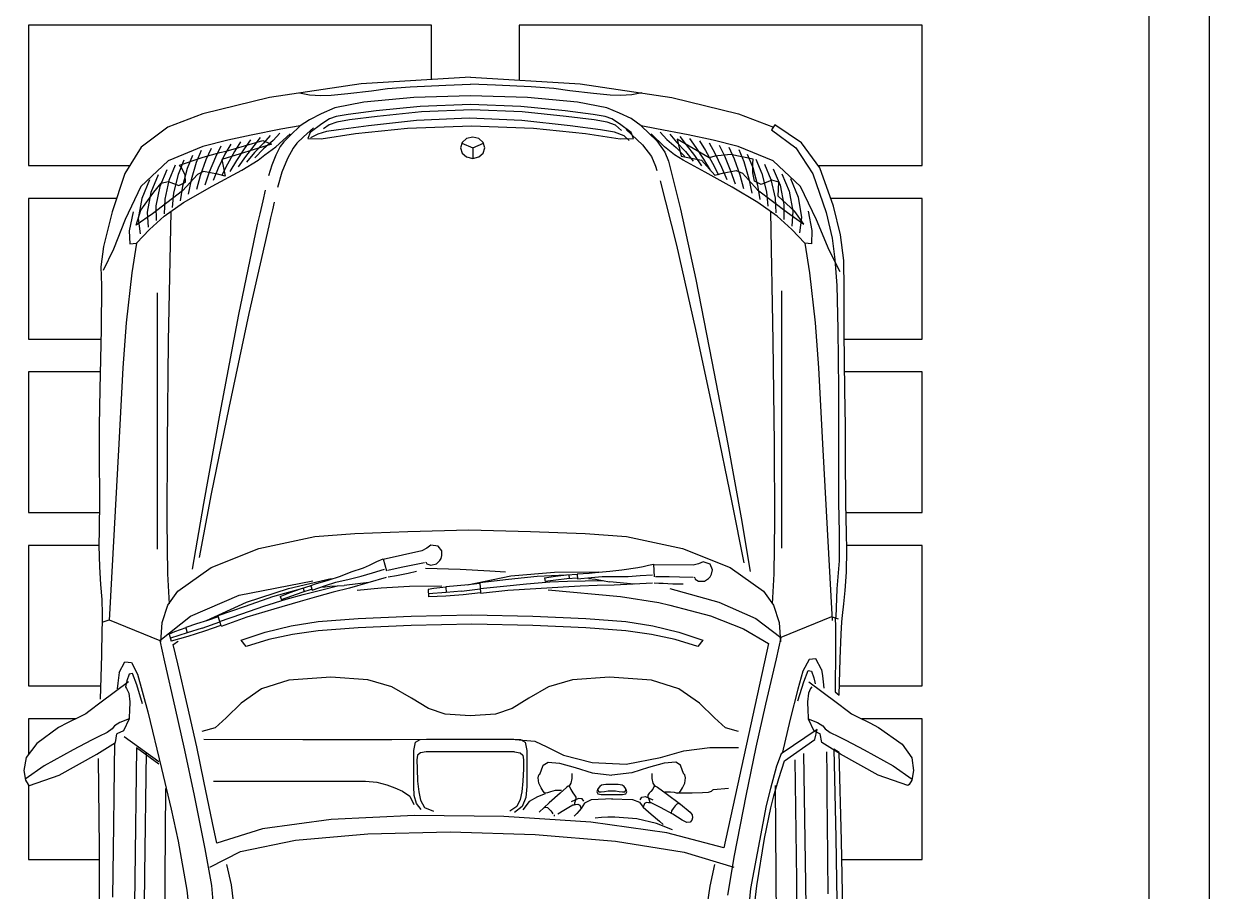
# Model space of a CAD drawing. Header units: millimetres. Extents: x -336 to -33, y -135 to 770.
# Drawn here: x -170.31 to -164.43, y 710.91 to 715.21 of the extents above; entities that cross this region are included whole.
import ezdxf

# ---------------------------------------------------------------- set-up
doc = ezdxf.new("R2010")
doc.units = ezdxf.units.MM
doc.header["$LTSCALE"] = 50
doc.header["$MEASUREMENT"] = 0
doc.layers.get('0').update_dxf_attribs({"linetype": 'CONTINUOUS'})
doc.layers.add('-HIDRO', color=8, linetype='CONTINUOUS')

# ---------------------------------------------------------------- blocks, each defined once
blk = doc.blocks.new('Austin Mini dessus')
at = {"color": 8, "flags": 128}
for points in [[(1.1117, 3.9516), (1.1466, 3.978)], [(1.1466, 3.978), (1.1788, 3.984)], [(1.1671, 3.9332), (1.2, 3.9805)], [(1.1788, 3.984), (1.2025, 3.9796)], [(1.2159, 3.9699), (1.1905, 3.8965)], [(1.2025, 3.9796), (1.2133, 3.9732)], [(1.2133, 3.9732), (1.2159, 3.9699)], [(1.0718, 3.8974), (1.1117, 3.9516)], [(1.127, 3.8612), (1.1671, 3.9332)], [(1.0602, 3.8752), (1.0718, 3.8974)], [(1.1905, 3.8965), (1.1378, 3.8027)], [(1.0455, 3.8453), (1.0602, 3.8752)], [(1.1035, 3.8163), (1.127, 3.8612)], [(1.0093, 3.792), (1.0326, 3.8229)], [(1.0326, 3.8229), (1.0383, 3.8304)], [(1.0383, 3.8304), (1.0455, 3.8453)], [(-0.1204, 3.7865), (-0.0703, 3.7926)], [(-0.0703, 3.7926), (-0.0241, 3.7916)], [(-0.0241, 3.7916), (0.0842, 3.7922)], [(0.0842, 3.7922), (0.2332, 3.7952)], [(0.2332, 3.7952), (0.3237, 3.797)], [(0.3237, 3.797), (0.3971, 3.7966)], [(0.3971, 3.7966), (0.5088, 3.7962)], [(0.5088, 3.7962), (0.581, 3.797)], [(0.581, 3.797), (0.6212, 3.7976)], [(0.6212, 3.7976), (0.674, 3.7963)], [(0.674, 3.7963), (0.7177, 3.7934)], [(0.7177, 3.7934), (0.7547, 3.7905)], [(0.8924, 3.7915), (1.0016, 3.7949)], [(0.9589, 3.7245), (1.0093, 3.792)], [(1.0842, 3.7768), (1.0947, 3.7975)], [(1.0947, 3.7975), (1.1035, 3.8163)], [(1.1378, 3.8027), (1.1088, 3.7563)], [(1.1489, 3.7991), (1.3693, 3.7967)], [(1.3693, 3.7967), (1.6304, 3.7968)], [(-0.302, 3.7337), (-0.2069, 3.765)], [(-0.2069, 3.765), (-0.1204, 3.7865)], [(-0.114, 3.7617), (-0.0609, 3.787)], [(0.3684, 3.7483), (0.6405, 3.7634)], [(0.6405, 3.7634), (0.8064, 3.7721)], [(0.7547, 3.7905), (0.7913, 3.7892)], [(0.7913, 3.7892), (0.8117, 3.7899)], [(0.8107, 3.7898), (0.8054, 3.7722)], [(0.8054, 3.7722), (0.8566, 3.6469)], [(0.8117, 3.7899), (0.831, 3.7901)], [(0.831, 3.7901), (0.8924, 3.7915)], [(1.0677, 3.7588), (1.0753, 3.7651)], [(1.0753, 3.7651), (1.0842, 3.7768)], [(1.3135, 3.7616), (1.4923, 3.7636)], [(-0.3667, 3.6929), (-0.302, 3.7337)], [(-0.1874, 3.7324), (-0.114, 3.7617)], [(0.0688, 3.7297), (0.18, 3.7384)], [(0.18, 3.7384), (0.3684, 3.7483)], [(0.936, 3.7475), (0.9091, 3.7332)], [(0.9091, 3.7332), (0.9111, 3.717)], [(0.936, 3.7475), (0.949, 3.7493)], [(0.949, 3.7493), (0.9623, 3.751)], [(0.9623, 3.751), (0.9758, 3.7525)], [(1.0506, 3.7228), (1.0594, 3.7455)], [(1.0506, 3.7228), (1.0806, 3.7369)], [(1.0594, 3.7455), (1.0677, 3.7588)], [(1.0806, 3.7369), (1.0877, 3.7528)], [(1.1088, 3.7563), (1.0877, 3.7528)], [(1.0947, 3.7351), (1.1565, 3.6487)], [(1.1098, 3.7592), (1.174, 3.7599)], [(1.174, 3.7599), (1.2419, 3.7604)], [(1.2419, 3.7604), (1.3135, 3.7616)], [(-0.269, 3.694), (-0.1874, 3.7324)], [(-0.1734, 3.7051), (-0.2108, 3.6933)], [(-0.2065, 3.713), (-0.1595, 3.7223)], [(-0.2018, 3.6646), (-0.1734, 3.7051)], [(-0.1288, 3.7047), (-0.1629, 3.672)], [(-0.1595, 3.7223), (-0.127, 3.7206)], [(-0.127, 3.7206), (-0.1288, 3.7047)], [(-0.1288, 3.7047), (-0.0554, 3.7158)], [(-0.0554, 3.7158), (0.0688, 3.7297)], [(0.9111, 3.717), (0.9395, 3.7016)], [(0.9383, 3.7145), (0.9395, 3.7228)], [(0.9665, 3.7034), (0.9383, 3.7145)], [(0.9395, 3.7228), (0.9564, 3.7282)], [(0.9564, 3.7282), (0.9673, 3.7309)], [(1.0136, 3.6893), (0.9665, 3.7034)], [(0.9673, 3.7309), (0.9712, 3.7316)], [(0.9712, 3.7316), (0.975, 3.7288)], [(0.975, 3.7288), (0.9869, 3.7238)], [(0.9869, 3.7238), (1.0083, 3.721)], [(1.0083, 3.721), (1.031, 3.7215)], [(1.031, 3.7215), (1.0455, 3.7223)], [(1.0455, 3.7223), (1.0506, 3.7228)], [(1.1226, 3.7043), (1.4484, 3.7087)], [(1.1626, 3.649), (1.1226, 3.7043)], [(1.4484, 3.7087), (1.6921, 3.7115)], [(-0.4163, 3.6266), (-0.3667, 3.6929)], [(-0.3332, 3.6261), (-0.269, 3.694)], [(-0.2862, 3.6722), (-0.24, 3.6915)], [(-0.2108, 3.6933), (-0.2557, 3.6613)], [(-0.2548, 3.669), (-0.2057, 3.6781)], [(-0.24, 3.6915), (-0.1897, 3.6999)], [(-0.2057, 3.6781), (-0.1684, 3.6754)], [(-0.1897, 3.6999), (-0.152, 3.6952)], [(0.9395, 3.7016), (1.0331, 3.6766)], [(1.0331, 3.6766), (1.174, 3.6425)], [(1.1335, 3.6804), (1.4355, 3.6849)], [(1.4355, 3.6849), (1.6643, 3.6871)], [(-0.3103, 3.6295), (-0.2696, 3.6465)], [(-0.2983, 3.6509), (-0.2548, 3.669)], [(-0.2557, 3.6613), (-0.2776, 3.6432)], [(-0.2696, 3.6465), (-0.2217, 3.6563)], [(-0.2582, 3.5904), (-0.2018, 3.6646)], [(-0.2217, 3.6563), (-0.1848, 3.6556)], [(-0.1629, 3.672), (-0.1958, 3.6357)], [(0.6296, 3.652), (-0.0059, 3.652)], [(0.8566, 3.6469), (0.7958, 3.5707)], [(0.8566, 3.6469), (0.909, 3.6348)], [(-0.4494, 3.54), (-0.4163, 3.6266)], [(-0.3686, 3.5396), (-0.3332, 3.6261)], [(-0.3224, 3.6082), (-0.2844, 3.624)], [(-0.2844, 3.624), (-0.2378, 3.6344)], [(-0.2776, 3.6432), (-0.2819, 3.6262)], [(-0.2819, 3.6262), (-0.2717, 3.5998)], [(-0.2538, 3.6126), (-0.2177, 3.6161)], [(-0.2378, 3.6344), (-0.2012, 3.6358)], [(-0.1958, 3.6357), (-0.2299, 3.5876)], [(-0.2069, 3.6195), (0.1144, 3.6255)], [(0.1144, 3.6255), (0.369, 3.6287)], [(0.369, 3.6287), (0.5603, 3.6292)], [(0.5603, 3.6292), (0.6914, 3.6273)], [(0.6914, 3.6273), (0.7656, 3.6231)], [(0.769, 3.6265), (0.7337, 3.6018)], [(0.8118, 3.6411), (0.769, 3.6265)], [(0.8596, 3.6444), (0.8118, 3.6411)], [(0.835, 3.6098), (0.8402, 3.6233)], [(0.8372, 3.5784), (0.8502, 3.6203)], [(0.8402, 3.6233), (0.8582, 3.6183)], [(0.8462, 3.577), (0.8582, 3.6183)], [(0.909, 3.6348), (1.0218, 3.609)], [(1.174, 3.6425), (1.2747, 3.6187)], [(1.2235, 3.6328), (1.5547, 3.6348)], [(1.2747, 3.6187), (1.3537, 3.601)], [(-0.3219, 3.5976), (-0.3417, 3.5395)], [(-0.3344, 3.5868), (-0.2992, 3.6015)], [(-0.3144, 3.5923), (-0.3219, 3.5976)], [(-0.2975, 3.5839), (-0.3144, 3.5923)], [(-0.3139, 3.579), (-0.2698, 3.5907)], [(-0.2994, 3.5535), (-0.2582, 3.5904)], [(-0.2992, 3.6015), (-0.2538, 3.6126)], [(-0.2717, 3.5998), (-0.28, 3.5832)], [(-0.2299, 3.5876), (-0.2701, 3.5169)], [(-0.2698, 3.5907), (-0.2341, 3.5963)], [(0.7337, 3.6018), (0.675, 3.5196)], [(0.8252, 3.5824), (0.8299, 3.5961)], [(0.8299, 3.5961), (0.835, 3.6098)], [(0.8604, 3.6051), (0.8577, 3.6008)], [(0.8634, 3.6093), (0.8604, 3.6051)], [(0.8666, 3.6133), (0.8634, 3.6093)], [(0.9143, 3.6021), (0.8666, 3.6133)], [(1.0183, 3.578), (0.9143, 3.6021)], [(1.0218, 3.609), (1.1282, 3.5852)], [(1.3537, 3.601), (1.4755, 3.5794)], [(-0.3585, 3.5441), (-0.3287, 3.5566)], [(-0.3465, 3.5655), (-0.3139, 3.579)], [(-0.3287, 3.5566), (-0.2858, 3.5689)], [(-0.28, 3.5832), (-0.2975, 3.5839)], [(-0.2858, 3.5689), (-0.2505, 3.5765)], [(0.517, 3.5386), (0.6793, 3.5662)], [(0.7958, 3.5707), (0.7435, 3.4498)], [(0.8151, 3.5556), (0.8242, 3.5824)], [(0.8252, 3.5824), (0.8372, 3.5784)], [(0.8257, 3.5419), (0.8372, 3.5784)], [(0.8334, 3.5361), (0.8462, 3.577)], [(1.12, 3.5551), (1.0183, 3.578)], [(1.1282, 3.5852), (1.2404, 3.5618)], [(1.2404, 3.5618), (1.3729, 3.5353)], [(1.4755, 3.5794), (1.6204, 3.564)], [(-0.4897, 3.3744), (-0.4494, 3.54)], [(-0.3843, 3.4776), (-0.3686, 3.5396)], [(-0.3639, 3.5197), (-0.3356, 3.5327)], [(-0.3417, 3.5395), (-0.3534, 3.4979)], [(-0.3356, 3.5327), (-0.2955, 3.5465)], [(-0.3066, 3.538), (-0.2994, 3.5535)], [(-0.3001, 3.5036), (-0.3066, 3.538)], [(-0.3051, 3.524), (-0.273, 3.5351)], [(-0.2955, 3.5465), (-0.2617, 3.5558)], [(0.2925, 3.4981), (0.517, 3.5386)], [(0.4929, 3.5192), (0.6502, 3.5491)], [(0.8067, 3.5309), (0.7615, 3.4315)], [(0.7972, 3.5019), (0.8063, 3.5287)], [(0.8063, 3.5287), (0.8151, 3.5556)], [(0.8257, 3.5419), (0.8097, 3.4979)], [(0.8192, 3.4954), (0.8334, 3.5361)], [(1.0731, 3.5095), (1.0817, 3.5421)], [(1.1011, 3.5379), (1.1017, 3.2922)], [(1.2053, 3.5371), (1.12, 3.5551)], [(1.3084, 3.5158), (1.2053, 3.5371)], [(1.3729, 3.5353), (1.4635, 3.5186)], [(-0.3693, 3.4953), (-0.3424, 3.5089)], [(-0.3534, 3.4979), (-0.3572, 3.4821)], [(-0.3493, 3.4851), (-0.3148, 3.5016)], [(-0.3424, 3.5089), (-0.3051, 3.524)], [(-0.3148, 3.5016), (-0.2843, 3.5144)], [(-0.2701, 3.5169), (-0.3098, 3.443)], [(-0.2946, 3.4845), (-0.3001, 3.5036)], [(0.0478, 3.4514), (0.2925, 3.4981)], [(0.2791, 3.4759), (0.4929, 3.5192)], [(0.675, 3.5196), (0.6278, 3.4015)], [(0.7718, 3.4351), (0.7952, 3.5024)], [(0.8092, 3.4984), (0.7905, 3.4435)], [(0.7952, 3.5024), (0.8192, 3.4954)], [(1.0484, 3.4825), (1.0731, 3.5095)], [(1.2049, 3.5135), (1.2049, 3.1364)], [(1.3585, 3.5054), (1.3084, 3.5158)], [(1.323, 3.3924), (1.3585, 3.5054)], [(1.4186, 3.5228), (1.3793, 3.4466)], [(1.4635, 3.5186), (1.6129, 3.5061)], [(-0.3968, 3.4202), (-0.3843, 3.4776)], [(-0.3572, 3.4821), (-0.3836, 3.3914)], [(-0.3746, 3.4709), (-0.3493, 3.4851)], [(-0.374, 3.3698), (-0.3363, 3.4925)], [(-0.3561, 3.4613), (-0.3244, 3.4792)], [(-0.3363, 3.4925), (-0.2946, 3.4845)], [(-0.3341, 3.4567), (-0.3068, 3.4729)], [(-0.3244, 3.4792), (-0.2956, 3.4936)], [(0.0453, 3.4261), (0.2791, 3.4759)], [(0.7985, 3.4305), (0.8212, 3.4949)], [(1.0114, 3.445), (1.0484, 3.4825)], [(1.4113, 3.481), (1.462, 3.47)], [(1.462, 3.47), (1.5309, 3.4613)], [(-0.38, 3.4466), (-0.3561, 3.4613)], [(-0.363, 3.4375), (-0.3341, 3.4567)], [(-0.3437, 3.4343), (-0.3181, 3.4522)], [(-0.3098, 3.443), (-0.3346, 3.403)], [(-0.1749, 3.4052), (0.0478, 3.4514)], [(0.7435, 3.4498), (0.7081, 3.2674)], [(0.7905, 3.4435), (0.7715, 3.3887)], [(0.8558, 3.4451), (0.8359, 3.3854)], [(0.8715, 3.4329), (0.8558, 3.4451)], [(0.9762, 3.3945), (1.0114, 3.445)], [(1.3793, 3.4466), (1.3517, 3.3099)], [(-0.4112, 3.3468), (-0.3968, 3.4202)], [(-0.3908, 3.3978), (-0.3698, 3.4136)], [(-0.3854, 3.4222), (-0.363, 3.4375)], [(-0.3767, 3.3898), (-0.3534, 3.4119)], [(-0.3698, 3.4136), (-0.3437, 3.4343)], [(-0.363, 3.3894), (-0.3407, 3.4108)], [(-0.3534, 3.4119), (-0.3294, 3.4315)], [(-0.172, 3.3767), (0.0453, 3.4261)], [(0.7615, 3.4315), (0.7277, 3.3278)], [(0.7484, 3.3675), (0.7718, 3.4351)], [(0.7785, 3.3642), (0.7985, 3.4305)], [(0.8536, 3.3763), (0.8715, 3.4329)], [(-0.3961, 3.3734), (-0.3767, 3.3898)], [(-0.3836, 3.3914), (-0.374, 3.3698)], [(-0.3836, 3.366), (-0.363, 3.3894)], [(-0.3481, 3.3863), (-0.3679, 3.3589)], [(-0.3346, 3.403), (-0.3481, 3.3863)], [(-0.2599, 3.3851), (-0.2335, 3.3912)], [(-0.2335, 3.3912), (-0.2013, 3.399)], [(-0.2013, 3.399), (-0.1749, 3.4052)], [(0.6278, 3.4015), (0.5988, 3.2619)], [(0.7715, 3.3887), (0.7537, 3.3335)], [(0.8359, 3.3854), (0.8202, 3.3211)], [(0.9547, 3.3266), (0.9762, 3.3945)], [(1.3004, 3.222), (1.323, 3.3924)], [(-0.5243, 3.1472), (-0.4897, 3.3744)], [(-0.4015, 3.349), (-0.3836, 3.366)], [(-0.3679, 3.3589), (-0.4003, 3.3232)], [(-0.3683, 3.348), (-0.347, 3.3593)], [(-0.347, 3.3593), (-0.3226, 3.369)], [(-0.3226, 3.369), (-0.2958, 3.3774)], [(-0.3048, 3.3438), (-0.2667, 3.355)], [(-0.2307, 3.363), (-0.2112, 3.3675)], [(-0.2112, 3.3675), (-0.1915, 3.3721)], [(-0.1915, 3.3721), (-0.172, 3.3767)], [(0.7293, 3.299), (0.7484, 3.3675)], [(0.7597, 3.2985), (0.7785, 3.3642)], [(0.8415, 3.3179), (0.8536, 3.3763)], [(-0.4198, 3.2983), (-0.4112, 3.3468)], [(-0.4198, 3.2983), (-0.397, 3.3226)], [(-0.397, 3.3226), (-0.3805, 3.3391)], [(-0.3805, 3.3391), (-0.3683, 3.348)], [(-0.3644, 3.3161), (-0.339, 3.3298)], [(-0.339, 3.3298), (-0.3048, 3.3438)], [(0.7277, 3.3278), (0.7023, 3.2216)], [(0.7374, 3.3232), (0.728, 3.2975)], [(0.7472, 3.3485), (0.7374, 3.3232)], [(0.7537, 3.3335), (0.7422, 3.2911)], [(0.7462, 3.3202), (0.7557, 3.3455)], [(0.7472, 3.3485), (0.7557, 3.345)], [(0.9474, 3.2223), (0.9547, 3.3266)], [(-0.5014, 3.3001), (-0.4965, 3.2759)], [(-0.435, 3.2757), (-0.4198, 3.2983)], [(-0.3926, 3.2902), (-0.3764, 3.3069)], [(-0.3764, 3.3069), (-0.3644, 3.3161)], [(0.728, 3.2975), (0.7203, 3.2716)], [(0.7293, 3.2686), (0.7371, 3.2944)], [(0.7371, 3.2944), (0.7462, 3.3202)], [(0.7478, 3.258), (0.7597, 3.2985)], [(0.8202, 3.3211), (0.8092, 3.2537)], [(0.8325, 3.2537), (0.8415, 3.3179)], [(1.1017, 3.2922), (1.1017, 3.0712)], [(1.3517, 3.3099), (1.3356, 3.1305)], [(-0.4965, 3.2759), (-0.4951, 3.2474)], [(-0.4498, 3.2462), (-0.435, 3.2757)], [(-0.4251, 3.2451), (-0.4036, 3.2735)], [(-0.415, 3.2655), (-0.3926, 3.2902)], [(-0.4036, 3.2735), (-0.3881, 3.2799)], [(-0.3992, 3.255), (-0.3897, 3.273)], [(-0.3881, 3.2799), (-0.3879, 3.2469)], [(0.7198, 3.2721), (0.7153, 3.258)], [(0.7313, 3.2686), (0.72, 3.2361)], [(0.7208, 3.2721), (0.7313, 3.2686)], [(0.7263, 3.2915), (0.7353, 3.2885)], [(0.7422, 3.2911), (0.7318, 3.2485)], [(-0.4951, 3.2474), (-0.4961, 3.222)], [(-0.4642, 3.2131), (-0.4498, 3.2462)], [(-0.4368, 3.2263), (-0.4251, 3.2451)], [(-0.4223, 3.2271), (-0.4123, 3.2411)], [(-0.4102, 3.2033), (-0.4054, 3.2337)], [(-0.4054, 3.2337), (-0.3992, 3.255)], [(-0.3879, 3.2469), (-0.4009, 3.1615)], [(0.5988, 3.2619), (0.5909, 3.1628)], [(0.7105, 3.2437), (0.7063, 3.2296)], [(0.7153, 3.258), (0.7105, 3.2437)], [(0.72, 3.2361), (0.7116, 3.2101)], [(0.7318, 3.2485), (0.7208, 3.2061)], [(0.7243, 3.2421), (0.7215, 3.2248)], [(0.7361, 3.2172), (0.7478, 3.258)], [(0.8092, 3.2537), (0.8014, 3.1546)], [(0.8246, 3.1546), (0.8325, 3.2537)], [(-0.4961, 3.222), (-0.5002, 3.1805)], [(-0.4783, 3.1411), (-0.4642, 3.2131)], [(-0.4482, 3.1794), (-0.4433, 3.2092)], [(-0.4433, 3.2092), (-0.4368, 3.2263)], [(-0.4345, 3.1767), (-0.4292, 3.2081)], [(-0.4292, 3.2081), (-0.4223, 3.2271)], [(0.7063, 3.2296), (0.6964, 3.1985)], [(0.7116, 3.2101), (0.7041, 3.1774)], [(0.721, 3.2072), (0.7203, 3.1896)], [(0.7215, 3.2248), (0.721, 3.2072)], [(0.7263, 3.1761), (0.7361, 3.2172)], [(0.9535, 3.1308), (0.9474, 3.2223)], [(1.2904, 3.0155), (1.3004, 3.222)], [(-0.5002, 3.1805), (-0.5068, 3.1221)], [(-0.457, 3.1102), (-0.4482, 3.1794)], [(-0.4433, 3.1075), (-0.4345, 3.1767)], [(-0.42, 3.129), (-0.4102, 3.2033)], [(0.6964, 3.1985), (0.6864, 3.1723)], [(0.7041, 3.1774), (0.6969, 3.1476)], [(0.6998, 3.0852), (0.7263, 3.1761)], [(0.7123, 3.1286), (0.7203, 3.1896)], [(-0.5405, 2.876), (-0.5243, 3.1472)], [(-0.4009, 3.1615), (-0.4139, 3.0323)], [(0.5909, 3.1628), (0.5858, 3.0317)], [(0.6864, 3.1723), (0.6761, 3.1418)], [(0.6969, 3.1476), (0.6884, 3.1193)], [(0.7318, 3.1572), (0.726, 3.0977)], [(0.8014, 3.1546), (0.7962, 3.0235)], [(0.8194, 3.0235), (0.8246, 3.1546)], [(-0.5068, 3.1221), (-0.5121, 3.0818)], [(-0.4897, 3.0166), (-0.4783, 3.1411)], [(-0.4326, 3.01), (-0.42, 3.129)], [(0.6698, 3.1266), (0.6607, 3.1082)], [(0.6761, 3.1418), (0.6698, 3.1266)], [(0.6884, 3.1193), (0.6795, 3.0899)], [(0.9712, 3.0712), (0.9535, 3.1308)], [(1.2049, 3.1364), (1.2077, 3.1082)], [(1.3356, 3.1305), (1.3308, 2.9266)], [(-0.4678, 3.0008), (-0.457, 3.1102)], [(-0.4541, 2.9981), (-0.4433, 3.1075)], [(0.6338, 2.997), (0.6553, 3.0927)], [(0.6607, 3.1082), (0.6538, 3.0932)], [(0.6538, 3.0932), (0.6836, 3.0845)], [(0.726, 3.0977), (0.7219, 3.0275)], [(1.2077, 3.1082), (1.214, 3.084)], [(-0.5121, 3.0818), (-0.5164, 3.0261)], [(0.6818, 3.0817), (0.6747, 3.0485)], [(0.6902, 3.0313), (0.6957, 3.0601)], [(0.6957, 3.0601), (0.6993, 3.0807)], [(0.9991, 3.0226), (0.9712, 3.0712)], [(1.1017, 3.0712), (1.1013, 2.893)], [(1.214, 3.084), (1.2213, 3.064)], [(1.2213, 3.064), (1.2296, 3.0447)], [(-0.4139, 3.0323), (-0.4198, 2.8742)], [(0.5858, 3.0317), (0.5818, 2.8809)], [(0.6747, 3.0485), (0.6693, 3.0237)], [(0.6853, 3.0102), (0.6902, 3.0313)], [(0.7219, 3.0275), (0.7205, 2.9476)], [(1.2296, 3.0447), (1.2425, 3.0269)], [(-0.5164, 3.0261), (-0.5207, 2.9376)], [(-0.4943, 2.876), (-0.4897, 3.0166)], [(-0.473, 2.876), (-0.4678, 3.0008)], [(-0.4594, 2.8733), (-0.4541, 2.9981)], [(-0.4389, 2.8801), (-0.4326, 3.01)], [(0.6693, 3.0237), (0.6625, 2.9905)], [(0.7962, 3.0235), (0.7923, 2.8727)], [(0.8155, 2.8727), (0.8194, 3.0235)], [(1.0249, 2.9807), (0.9991, 3.0226)], [(1.1016, 3.0013), (1.1008, 2.9854)], [(1.1087, 3.0128), (1.1016, 3.0013)], [(1.1289, 3.0172), (1.1087, 3.0128)], [(1.2179, 3.0172), (1.1289, 3.0172)], [(1.1326, 2.9863), (1.1344, 3.0006)], [(1.1344, 3.0006), (1.1406, 3.0076)], [(1.1406, 3.0076), (1.1521, 3.0095)], [(1.1521, 3.0095), (1.1745, 3.009)], [(1.1745, 3.009), (1.2048, 3.0074)], [(1.2048, 3.0074), (1.2315, 3.0045)], [(1.2406, 3.0157), (1.2179, 3.0172)], [(1.2315, 3.0045), (1.2524, 3.0002)], [(1.2601, 3.01), (1.2406, 3.0157)], [(1.2425, 3.0269), (1.263, 3.0168)], [(1.2524, 3.0002), (1.27, 2.9903)], [(1.275, 2.9987), (1.2601, 3.01)], [(1.2927, 2.7938), (1.2904, 3.0155)], [(0.6202, 2.9747), (0.6273, 2.9847)], [(0.6221, 2.9567), (0.6202, 2.9747)], [(0.6273, 2.9847), (0.6338, 2.997)], [(0.6618, 2.9878), (0.6631, 2.986)], [(0.6631, 2.986), (0.6661, 2.9845)], [(0.6661, 2.9845), (0.6693, 2.9748)], [(0.6693, 2.9748), (0.6662, 2.9608)], [(0.677, 2.9877), (0.6796, 2.9022)], [(0.7277, 2.9669), (0.7297, 2.9812)], [(0.7297, 2.9812), (0.7484, 2.9804)], [(0.7369, 2.9367), (0.7402, 2.9806)], [(0.7461, 2.9374), (0.7484, 2.9804)], [(1.0386, 2.9396), (1.0249, 2.9807)], [(1.1008, 2.9854), (1.1008, 2.7686)], [(1.1326, 2.7677), (1.1326, 2.9863)], [(1.27, 2.9903), (1.2792, 2.9682)], [(0.6341, 2.9475), (0.6221, 2.9567)], [(0.6455, 2.9473), (0.6341, 2.9475)], [(0.6529, 2.9495), (0.6455, 2.9473)], [(0.6577, 2.9524), (0.6529, 2.9495)], [(0.6662, 2.9608), (0.6577, 2.9524)], [(0.7244, 2.9379), (0.7259, 2.9524)], [(0.7259, 2.9524), (0.7277, 2.9669)], [(1.0427, 2.877), (1.0386, 2.9396)], [(-0.5207, 2.9376), (-0.5227, 2.876)], [(0.7205, 2.9096), (0.7234, 2.9377)], [(0.7244, 2.9379), (0.7369, 2.9367)], [(0.7339, 2.8986), (0.7369, 2.9367)], [(0.7427, 2.8947), (0.7461, 2.9374)], [(1.3308, 2.9266), (1.3369, 2.7159)], [(-0.3917, 2.8708), (-0.3881, 2.8859)], [(-0.3881, 2.8859), (-0.3786, 2.8967)], [(-0.3786, 2.8967), (-0.3653, 2.9008)], [(-0.3767, 2.8977), (-0.3653, 2.8708)], [(-0.3653, 2.9008), (-0.352, 2.8967)], [(-0.352, 2.8967), (-0.3425, 2.8859)], [(-0.3425, 2.8859), (-0.3389, 2.8708)], [(0.5818, 2.8809), (0.5858, 2.7275)], [(0.6796, 2.9022), (0.6837, 2.8284)], [(0.7179, 2.8836), (0.6962, 2.7767)], [(0.7152, 2.8533), (0.718, 2.8814)], [(0.718, 2.8814), (0.7205, 2.9096)], [(0.7339, 2.8986), (0.7283, 2.8522)], [(0.7381, 2.8519), (0.7427, 2.8947)], [(1.1013, 2.893), (1.1007, 2.7756)], [(-0.5405, 2.876), (-0.5243, 2.6047)], [(-0.5207, 2.8143), (-0.5227, 2.876)], [(-0.4897, 2.7353), (-0.4943, 2.876)], [(-0.4678, 2.7512), (-0.473, 2.876)], [(-0.4541, 2.7484), (-0.4594, 2.8733)], [(-0.4326, 2.7495), (-0.4389, 2.8801)], [(-0.4198, 2.8742), (-0.4139, 2.72)], [(-0.3881, 2.8557), (-0.3917, 2.8708)], [(-0.3786, 2.845), (-0.3881, 2.8557)], [(-0.3653, 2.8708), (-0.3767, 2.844)], [(-0.3653, 2.8708), (-0.3389, 2.8708)], [(-0.3425, 2.8557), (-0.352, 2.845)], [(-0.3389, 2.8708), (-0.3425, 2.8557)], [(0.7054, 2.7825), (0.7131, 2.8533)], [(0.7131, 2.8533), (0.7381, 2.8519)], [(0.7277, 2.8526), (0.7218, 2.7949)], [(0.7325, 2.784), (0.7401, 2.8518)], [(0.7923, 2.8727), (0.7962, 2.7218)], [(0.8194, 2.7218), (0.8155, 2.8727)], [(1.0386, 2.8145), (1.0427, 2.877)], [(-0.3653, 2.8409), (-0.3786, 2.845)], [(-0.352, 2.845), (-0.3653, 2.8409)], [(0.6837, 2.8284), (0.6857, 2.7893)], [(-0.5164, 2.7259), (-0.5207, 2.8143)], [(0.7218, 2.7949), (0.7156, 2.7372)], [(1.0249, 2.7734), (1.0386, 2.8145)], [(1.307, 2.578), (1.2927, 2.7938)], [(0.6962, 2.7767), (0.6866, 2.668)], [(0.6979, 2.7113), (0.7054, 2.7825)], [(0.7279, 2.7148), (0.7325, 2.784)], [(0.9991, 2.7314), (1.0249, 2.7734)], [(1.1007, 2.7756), (1.1055, 2.717)], [(1.1008, 2.7686), (1.1016, 2.7527)], [(1.1326, 2.7677), (1.1344, 2.7534)], [(1.2676, 2.7483), (1.2824, 2.7671)], [(1.268, 2.7619), (1.2795, 2.7785)], [(-0.4783, 2.6109), (-0.4897, 2.7353)], [(-0.457, 2.6417), (-0.4678, 2.7512)], [(-0.4433, 2.639), (-0.4541, 2.7484)], [(-0.42, 2.6293), (-0.4326, 2.7495)], [(0.7156, 2.7372), (0.7107, 2.6794)], [(1.1016, 2.7527), (1.1087, 2.7412)], [(1.1087, 2.7412), (1.1289, 2.7368)], [(1.1289, 2.7368), (1.2179, 2.7368)], [(1.1344, 2.7534), (1.1406, 2.7464)], [(1.1406, 2.7464), (1.1521, 2.7446)], [(1.1521, 2.7446), (1.1745, 2.745)], [(1.1745, 2.745), (1.2048, 2.7466)], [(1.2048, 2.7466), (1.2315, 2.7495)], [(1.2179, 2.7368), (1.2453, 2.7392)], [(1.2315, 2.7495), (1.2505, 2.7536)], [(1.2453, 2.7392), (1.2676, 2.7483)], [(1.2505, 2.7536), (1.268, 2.7619)], [(1.2551, 2.7309), (1.276, 2.7469)], [(-0.5121, 2.6701), (-0.5164, 2.7259)], [(-0.4139, 2.72), (-0.4009, 2.5911)], [(0.5858, 2.7275), (0.5909, 2.5917)], [(0.6946, 2.6403), (0.6979, 2.7113)], [(0.7244, 2.6467), (0.7279, 2.7148)], [(0.7962, 2.7218), (0.8014, 2.5907)], [(0.8246, 2.5907), (0.8194, 2.7218)], [(0.9712, 2.6829), (0.9991, 2.7314)], [(1.1055, 2.717), (1.1196, 2.6871)], [(1.1879, 2.7044), (1.1793, 2.701)], [(1.1894, 2.7071), (1.1879, 2.7044)], [(1.1965, 2.7087), (1.1894, 2.7071)], [(1.2102, 2.7066), (1.1965, 2.7087)], [(1.2218, 2.7011), (1.2102, 2.7066)], [(1.2364, 2.6909), (1.2436, 2.7106)], [(1.2436, 2.7106), (1.2551, 2.7309)], [(1.2586, 2.6815), (1.2815, 2.7064)], [(1.3369, 2.7159), (1.3537, 2.5166)], [(0.701, 2.6926), (0.6971, 2.6657)], [(0.701, 2.6926), (0.7101, 2.6911)], [(0.7063, 2.6647), (0.71, 2.6915)], [(0.7107, 2.6794), (0.709, 2.6356)], [(0.731, 2.6835), (0.7474, 2.5042)], [(0.9535, 2.6232), (0.9712, 2.6829)], [(1.1196, 2.6871), (1.1407, 2.6458)], [(1.1655, 2.6964), (1.1583, 2.6841)], [(1.1583, 2.6841), (1.1602, 2.6556)], [(1.1793, 2.701), (1.1655, 2.6964)], [(1.2296, 2.696), (1.2218, 2.7011)], [(1.2286, 2.6664), (1.2314, 2.6783)], [(1.2336, 2.6927), (1.2296, 2.696)], [(1.2314, 2.6783), (1.2342, 2.6856)], [(1.235, 2.6895), (1.2336, 2.6927)], [(1.2342, 2.6856), (1.235, 2.6895)], [(1.2344, 2.6544), (1.2586, 2.6815)], [(1.2705, 2.6928), (1.2693, 2.6894)], [(1.2693, 2.6894), (1.2703, 2.6857)], [(1.2703, 2.6857), (1.2746, 2.681)], [(1.2746, 2.681), (1.2785, 2.6776)], [(1.2785, 2.6776), (1.2823, 2.6745)], [(-0.5068, 2.6299), (-0.5121, 2.6701)], [(0.6866, 2.668), (0.6857, 2.5588)], [(0.6971, 2.6657), (0.6937, 2.6386)], [(0.7033, 2.6376), (0.7063, 2.6647)], [(0.7219, 2.6045), (0.7244, 2.6467)], [(1.1407, 2.6458), (1.1591, 2.5751)], [(1.1602, 2.6556), (1.1712, 2.6165)], [(1.2206, 2.6388), (1.2344, 2.6544)], [(1.2283, 2.6506), (1.2286, 2.6664)], [(1.286, 2.6602), (1.2767, 2.6451)], [(1.2823, 2.6745), (1.286, 2.6721)], [(1.2901, 2.67), (1.2902, 2.6692)], [(1.2903, 2.6674), (1.2901, 2.67)], [(1.2902, 2.6692), (1.2903, 2.6683)], [(1.2903, 2.6683), (1.2903, 2.6674)], [(-0.5002, 2.5714), (-0.5068, 2.6299)], [(-0.4482, 2.5725), (-0.457, 2.6417)], [(-0.4345, 2.5698), (-0.4433, 2.639)], [(-0.4102, 2.5543), (-0.42, 2.6293)], [(0.6937, 2.6386), (0.692, 2.6115)], [(0.6934, 2.6323), (0.7028, 2.6314)], [(0.7015, 2.6106), (0.7033, 2.6376)], [(0.709, 2.6356), (0.7085, 2.5917)], [(0.9474, 2.5318), (0.9535, 2.6232)], [(1.1712, 2.6165), (1.184, 2.5749)], [(1.1861, 2.6248), (1.1983, 2.6254)], [(1.1983, 2.6254), (1.2099, 2.6274)], [(1.2099, 2.6274), (1.2179, 2.6325)], [(1.2173, 2.6328), (1.2174, 2.6346)], [(1.2179, 2.6325), (1.2173, 2.6328)], [(1.2174, 2.6346), (1.2206, 2.6388)], [(1.2179, 2.6307), (1.226, 2.6273)], [(1.226, 2.6273), (1.234, 2.623)], [(1.234, 2.623), (1.2401, 2.6184)], [(1.2401, 2.6184), (1.2445, 2.6153)], [(1.2478, 2.609), (1.2564, 2.6266)], [(1.2492, 2.6149), (1.2546, 2.6166)], [(1.2546, 2.6166), (1.2595, 2.6184)], [(1.2595, 2.6184), (1.2623, 2.6189)], [(1.2623, 2.6189), (1.2632, 2.6189)], [(1.2639, 2.6197), (1.2632, 2.6157)], [(1.2691, 2.6322), (1.2637, 2.6225)], [(1.2637, 2.6225), (1.2638, 2.6219)], [(1.2638, 2.6219), (1.2639, 2.6197)], [(1.2767, 2.6451), (1.2691, 2.6322)], [(1.285, 2.6129), (1.2921, 2.6194)], [(-0.5243, 2.6047), (-0.4897, 2.3776)], [(-0.4642, 2.5388), (-0.4783, 2.6109)], [(-0.4009, 2.5911), (-0.3879, 2.5051)], [(0.5909, 2.5917), (0.5988, 2.49)], [(0.6903, 2.5972), (0.689, 2.5822)], [(0.6914, 2.6119), (0.6903, 2.5972)], [(0.6924, 2.6121), (0.7034, 2.6111)], [(0.7034, 2.6111), (0.6997, 2.5769)], [(0.7085, 2.5917), (0.7072, 2.5478)], [(0.7197, 2.5621), (0.7219, 2.6045)], [(0.8014, 2.5907), (0.8092, 2.4916)], [(0.8325, 2.4916), (0.8246, 2.5907)], [(1.2445, 2.6153), (1.2492, 2.6149)], [(1.2485, 2.5997), (1.2478, 2.609)], [(1.255, 2.5958), (1.2485, 2.5997)], [(1.2515, 2.5771), (1.2598, 2.5934)], [(1.2598, 2.5934), (1.2732, 2.6021)], [(1.2632, 2.6157), (1.2624, 2.6105)], [(1.2624, 2.6105), (1.2647, 2.6055)], [(1.2647, 2.6055), (1.2732, 2.6021)], [(1.2732, 2.6021), (1.279, 2.6074)], [(1.279, 2.6074), (1.285, 2.6129)], [(-0.4961, 2.5299), (-0.5002, 2.5714)], [(-0.4433, 2.5428), (-0.4482, 2.5725)], [(-0.429, 2.5374), (-0.4345, 2.5698)], [(0.6878, 2.5675), (0.6847, 2.5306)], [(0.689, 2.5822), (0.6878, 2.5675)], [(0.6997, 2.5769), (0.6975, 2.5497)], [(0.7026, 2.5837), (0.7038, 2.5662)], [(0.7038, 2.5662), (0.7072, 2.5489)], [(0.7193, 2.5199), (0.7197, 2.5621)], [(1.1591, 2.5751), (1.1632, 2.4901)], [(1.184, 2.5749), (1.1902, 2.5259)], [(1.218, 2.556), (1.2242, 2.5604)], [(1.2242, 2.5604), (1.2316, 2.5628)], [(1.2242, 2.5604), (1.2279, 2.5607)], [(1.2279, 2.5607), (1.2312, 2.5579)], [(1.2312, 2.5579), (1.2319, 2.5522)], [(1.2316, 2.5628), (1.2362, 2.5607)], [(1.2362, 2.5607), (1.2378, 2.5522)], [(1.2487, 2.5245), (1.2515, 2.5771)], [(1.2952, 2.5513), (1.2971, 2.5676)], [(1.3331, 2.3893), (1.307, 2.578)], [(-0.4951, 2.5046), (-0.4961, 2.5299)], [(-0.4511, 2.5067), (-0.4642, 2.5388)], [(-0.4368, 2.5257), (-0.4433, 2.5428)], [(-0.4211, 2.5171), (-0.429, 2.5374)], [(-0.4038, 2.5192), (-0.4102, 2.5543)], [(0.6847, 2.5306), (0.6807, 2.5008)], [(0.6975, 2.5497), (0.6975, 2.5161)], [(0.7072, 2.5489), (0.7105, 2.5317)], [(0.7164, 2.4705), (0.7105, 2.5317)], [(0.9547, 2.4275), (0.9474, 2.5318)], [(1.2129, 2.5259), (1.213, 2.5337)], [(1.213, 2.5337), (1.2135, 2.541)], [(1.2135, 2.541), (1.2142, 2.5468)], [(1.2142, 2.5468), (1.2153, 2.5514)], [(1.2153, 2.5514), (1.218, 2.556)], [(1.2293, 2.5353), (1.2287, 2.5263)], [(1.2305, 2.5442), (1.2293, 2.5353)], [(1.2319, 2.5522), (1.2305, 2.5442)], [(1.2378, 2.5522), (1.2378, 2.4996)], [(1.2945, 2.5182), (1.2946, 2.5357)], [(1.2946, 2.5357), (1.2952, 2.5513)], [(-0.4965, 2.4761), (-0.4951, 2.5046)], [(-0.4377, 2.4782), (-0.4511, 2.5067)], [(-0.4251, 2.5069), (-0.4368, 2.5257)], [(-0.4036, 2.4784), (-0.4251, 2.5069)], [(-0.4082, 2.5023), (-0.4211, 2.5171)], [(-0.3951, 2.4956), (-0.4038, 2.5192)], [(-0.3879, 2.5051), (-0.3881, 2.472)], [(0.6807, 2.5008), (0.6754, 2.4613)], [(0.6975, 2.5161), (0.6972, 2.4854)], [(0.714, 2.4253), (0.7193, 2.5199)], [(0.7474, 2.5042), (0.7622, 2.4097)], [(1.184, 2.4768), (1.1902, 2.5259)], [(1.213, 2.5181), (1.2129, 2.5259)], [(1.2135, 2.5107), (1.213, 2.5181)], [(1.2142, 2.505), (1.2135, 2.5107)], [(1.2153, 2.5004), (1.2142, 2.505)], [(1.218, 2.4957), (1.2153, 2.5004)], [(1.2287, 2.5263), (1.2293, 2.5172)], [(1.2293, 2.5172), (1.2305, 2.5078)], [(1.2305, 2.5078), (1.2319, 2.4996)], [(1.2319, 2.4996), (1.2312, 2.4938)], [(1.2378, 2.4996), (1.2362, 2.4911)], [(1.2487, 2.5272), (1.2506, 2.4745)], [(1.2987, 2.4638), (1.2945, 2.5182)], [(1.3537, 2.5166), (1.3811, 2.3466)], [(-0.5014, 2.4519), (-0.4965, 2.4761)], [(-0.4198, 2.4536), (-0.4377, 2.4782)], [(-0.4106, 2.4907), (-0.373, 2.4496)], [(-0.3881, 2.472), (-0.4036, 2.4784)], [(-0.3837, 2.4832), (-0.3951, 2.4956)], [(0.5988, 2.49), (0.6278, 2.3505)], [(0.6972, 2.4854), (0.6952, 2.456)], [(0.8092, 2.4916), (0.8202, 2.4242)], [(0.8415, 2.4274), (0.8325, 2.4916)], [(1.1632, 2.4901), (1.1462, 2.4053)], [(1.1712, 2.4352), (1.184, 2.4768)], [(1.2242, 2.4914), (1.218, 2.4957)], [(1.2316, 2.489), (1.2242, 2.4914)], [(1.2279, 2.4911), (1.2242, 2.4914)], [(1.2312, 2.4938), (1.2279, 2.4911)], [(1.2362, 2.4911), (1.2316, 2.489)], [(1.2506, 2.4745), (1.2571, 2.4576)], [(-0.4198, 2.4536), (-0.3822, 2.4143)], [(-0.4126, 2.4151), (-0.4198, 2.4536)], [(-0.373, 2.4496), (-0.3435, 2.4277)], [(0.673, 2.4486), (0.6699, 2.4354)], [(0.6754, 2.4613), (0.673, 2.4486)], [(0.6952, 2.456), (0.6932, 2.4254)], [(1.2447, 2.4518), (1.2434, 2.4425)], [(1.2434, 2.4425), (1.2511, 2.4245)], [(1.2514, 2.4554), (1.2447, 2.4518)], [(1.2571, 2.4576), (1.2692, 2.4481)], [(1.2579, 2.4403), (1.2605, 2.4451)], [(1.2585, 2.435), (1.2579, 2.4403)], [(1.2605, 2.4451), (1.2692, 2.4481)], [(1.2692, 2.4481), (1.287, 2.4285)], [(1.3098, 2.4149), (1.2987, 2.4638)], [(-0.3975, 2.3367), (-0.4126, 2.4151)], [(-0.3677, 2.3955), (-0.4003, 2.4288)], [(-0.3822, 2.4143), (-0.3546, 2.3944)], [(-0.3435, 2.4277), (-0.32, 2.4176)], [(-0.32, 2.4176), (-0.3092, 2.4141)], [(0.6699, 2.4354), (0.6674, 2.4227)], [(0.6674, 2.4227), (0.6984, 2.421)], [(0.6695, 2.3245), (0.669, 2.4226)], [(0.6972, 2.4178), (0.6978, 2.3839)], [(0.715, 2.4096), (0.7145, 2.4208)], [(0.8202, 2.4242), (0.8359, 2.3599)], [(0.8536, 2.369), (0.8415, 2.4274)], [(0.9762, 2.3595), (0.9547, 2.4275)], [(1.1602, 2.3961), (1.1712, 2.4352)], [(1.1861, 2.427), (1.1983, 2.4265)], [(1.1983, 2.4265), (1.21, 2.4246)], [(1.21, 2.4246), (1.2177, 2.4194)], [(1.2177, 2.4194), (1.2172, 2.4191)], [(1.2172, 2.4191), (1.2172, 2.4174)], [(1.2172, 2.4174), (1.2201, 2.4129)], [(1.2178, 2.4212), (1.2248, 2.4245)], [(1.2201, 2.4129), (1.2359, 2.3915)], [(1.2248, 2.4245), (1.2303, 2.429)], [(1.2303, 2.429), (1.2352, 2.4335)], [(1.2352, 2.4335), (1.2399, 2.4364)], [(1.2399, 2.4364), (1.2445, 2.4366)], [(1.2445, 2.4366), (1.2498, 2.4346)], [(1.2498, 2.4346), (1.2546, 2.4325)], [(1.2546, 2.4325), (1.2574, 2.4319)], [(1.2574, 2.4319), (1.2583, 2.4319)], [(1.259, 2.431), (1.2585, 2.435)], [(1.2586, 2.4282), (1.2588, 2.4289)], [(1.2704, 2.4052), (1.2586, 2.4282)], [(1.2588, 2.4289), (1.259, 2.431)], [(1.287, 2.4285), (1.3044, 2.4082)], [(1.3256, 2.3754), (1.3098, 2.4149)], [(-0.4043, 2.4065), (-0.3863, 2.3895)], [(-0.3989, 2.3821), (-0.3794, 2.3657)], [(-0.3863, 2.3895), (-0.3657, 2.3661)], [(-0.3478, 2.3704), (-0.3677, 2.3955)], [(-0.3546, 2.3944), (-0.3323, 2.3856)], [(-0.3323, 2.3856), (-0.2128, 2.3556)], [(-0.2838, 2.4064), (-0.1243, 2.3655)], [(0.6978, 2.3839), (0.6981, 2.3586)], [(0.7153, 2.3984), (0.715, 2.4096)], [(0.7156, 2.3872), (0.7153, 2.3984)], [(0.7163, 2.3745), (0.7156, 2.3872)], [(0.7276, 2.3821), (0.761, 2.261)], [(0.7622, 2.4097), (0.7686, 2.3821)], [(0.7686, 2.3821), (0.7952, 2.2812)], [(1.1462, 2.4053), (1.1298, 2.3473)], [(1.1583, 2.3676), (1.1602, 2.3961)], [(1.2319, 2.3948), (1.2313, 2.3807)], [(1.2359, 2.3915), (1.262, 2.3561)], [(1.2871, 2.3751), (1.2704, 2.4052)], [(1.3044, 2.4082), (1.3122, 2.3989)], [(1.3706, 2.2486), (1.3331, 2.3893)], [(-0.4897, 2.3776), (-0.4494, 2.2119)], [(-0.3935, 2.3577), (-0.3726, 2.3419)], [(-0.3864, 2.3641), (-0.3443, 2.3544)], [(-0.3402, 2.2847), (-0.3864, 2.3641)], [(-0.3794, 2.3657), (-0.3561, 2.3436)], [(-0.3657, 2.3661), (-0.3434, 2.3447)], [(-0.3346, 2.3489), (-0.3478, 2.3704)], [(-0.3443, 2.3544), (-0.3348, 2.3038)], [(-0.2128, 2.3556), (-0.0386, 2.3181)], [(-0.1243, 2.3655), (0.085, 2.3182)], [(0.6981, 2.3586), (0.6989, 2.3247)], [(0.717, 2.3616), (0.7163, 2.3745)], [(0.7167, 2.349), (0.717, 2.3616)], [(0.8359, 2.3599), (0.8558, 2.3002)], [(0.8715, 2.3124), (0.8536, 2.369)], [(1.0114, 2.309), (0.9762, 2.3595)], [(1.1655, 2.3554), (1.1583, 2.3676)], [(1.1793, 2.3508), (1.1655, 2.3554)], [(1.2296, 2.3558), (1.2218, 2.3507)], [(1.2336, 2.3591), (1.2296, 2.3558)], [(1.2313, 2.3807), (1.2324, 2.3718)], [(1.2324, 2.3718), (1.2342, 2.3662)], [(1.235, 2.3623), (1.2336, 2.3591)], [(1.2342, 2.3662), (1.234, 2.3268)], [(1.2342, 2.3662), (1.235, 2.3623)], [(1.2607, 2.3612), (1.2619, 2.3648)], [(1.2617, 2.3576), (1.2607, 2.3612)], [(1.2619, 2.3648), (1.2664, 2.3692)], [(1.262, 2.3561), (1.2817, 2.3316)], [(1.2664, 2.3692), (1.2729, 2.3742)], [(1.2729, 2.3742), (1.279, 2.3779)], [(1.279, 2.3779), (1.2846, 2.3787)], [(1.3014, 2.3519), (1.2871, 2.3751)], [(1.3075, 2.3397), (1.3014, 2.3519)], [(-0.3843, 2.2744), (-0.3975, 2.3367)], [(-0.3881, 2.3334), (-0.3657, 2.3181)], [(-0.3726, 2.3419), (-0.3464, 2.3212)], [(-0.3561, 2.3436), (-0.3321, 2.324)], [(-0.3048, 2.2947), (-0.3346, 2.3489)], [(0.6278, 2.3505), (0.675, 2.2324)], [(0.6659, 2.3111), (0.6695, 2.3245)], [(1.1298, 2.3473), (1.1216, 2.2828)], [(1.1879, 2.3474), (1.1793, 2.3508)], [(1.1894, 2.3447), (1.1879, 2.3474)], [(1.1965, 2.3431), (1.1894, 2.3447)], [(1.2102, 2.3451), (1.1965, 2.3431)], [(1.2218, 2.3507), (1.2102, 2.3451)], [(1.234, 2.3268), (1.2334, 2.3009)], [(1.2817, 2.3316), (1.2889, 2.3268)], [(1.2889, 2.3268), (1.2958, 2.3258)], [(1.2958, 2.3258), (1.3019, 2.3278)], [(1.3019, 2.3278), (1.3066, 2.3322)], [(1.3066, 2.3322), (1.3075, 2.3397)], [(1.3811, 2.3466), (1.4186, 2.2238)], [(-0.3827, 2.309), (-0.3589, 2.2942)], [(-0.3657, 2.3181), (-0.3368, 2.2988)], [(-0.3589, 2.2942), (-0.3272, 2.2763)], [(-0.3464, 2.3212), (-0.3209, 2.3033)], [(-0.3368, 2.2988), (-0.3096, 2.2826)], [(-0.3348, 2.3038), (-0.2973, 2.271)], [(-0.2675, 2.228), (-0.3048, 2.2947)], [(-0.0386, 2.3181), (0.1643, 2.2777)], [(0.085, 2.3182), (0.3093, 2.2706)], [(0.6613, 2.2997), (0.6659, 2.3111)], [(0.6672, 2.2826), (0.6613, 2.2997)], [(0.6989, 2.3218), (0.7006, 2.3204)], [(0.7006, 2.3204), (0.7038, 2.3197)], [(0.7093, 2.2966), (0.7029, 2.2864)], [(0.7038, 2.3197), (0.7091, 2.3109)], [(0.7091, 2.3109), (0.7093, 2.2966)], [(0.8558, 2.3002), (0.8715, 2.3124)], [(1.0484, 2.2716), (1.0114, 2.309)], [(1.2334, 2.3009), (1.2323, 2.2864)], [(1.4655, 2.2834), (1.5384, 2.2936)], [(-0.3686, 2.2124), (-0.3843, 2.2744)], [(-0.3774, 2.2846), (-0.352, 2.2704)], [(-0.352, 2.2704), (-0.3175, 2.2539)], [(-0.3489, 2.2319), (-0.3449, 2.2704)], [(-0.3449, 2.2704), (-0.3402, 2.2847)], [(-0.3272, 2.2763), (-0.2983, 2.2619)], [(-0.2973, 2.271), (-0.3028, 2.2519)], [(0.1643, 2.2777), (0.3699, 2.2387)], [(0.3093, 2.2706), (0.5139, 2.2288)], [(0.6809, 2.2764), (0.6672, 2.2826)], [(0.6921, 2.2787), (0.6809, 2.2764)], [(0.6988, 2.2826), (0.6921, 2.2787)], [(0.7029, 2.2864), (0.6988, 2.2826)], [(0.7952, 2.2812), (0.8271, 2.1996)], [(1.0731, 2.2446), (1.0484, 2.2716)], [(1.1216, 2.2828), (1.1216, 2.212)], [(1.2254, 2.2741), (1.2227, 2.2366)], [(1.2269, 2.2752), (1.2254, 2.2741)], [(1.2299, 2.279), (1.2269, 2.2752)], [(1.2323, 2.2864), (1.2299, 2.279)], [(1.4113, 2.2714), (1.4655, 2.2834)], [(-0.372, 2.2602), (-0.3452, 2.2466)], [(-0.3666, 2.2358), (-0.3383, 2.2228)], [(-0.3452, 2.2466), (-0.3079, 2.2315)], [(-0.3175, 2.2539), (-0.287, 2.2412)], [(-0.3028, 2.2519), (-0.3094, 2.2175)], [(0.3699, 2.2387), (0.552, 2.2057)], [(0.761, 2.261), (0.8021, 2.1691)], [(0.8634, 2.1376), (1.3706, 2.2486)], [(1.0817, 2.212), (1.0731, 2.2446)], [(1.3891, 2.2224), (1.4881, 2.2396)], [(-0.4494, 2.2119), (-0.4163, 2.1254)], [(-0.3332, 2.1259), (-0.3686, 2.2124)], [(-0.3612, 2.2114), (-0.3315, 2.199)], [(-0.3375, 2.1754), (-0.3489, 2.2319)], [(-0.3383, 2.2228), (-0.2982, 2.209)], [(-0.3094, 2.2175), (-0.3021, 2.202)], [(-0.3079, 2.2315), (-0.2757, 2.2204)], [(-0.2982, 2.209), (-0.2645, 2.1997)], [(-0.2299, 2.1644), (-0.2675, 2.228)], [(0.5139, 2.2288), (0.6638, 2.199)], [(0.552, 2.2057), (0.6848, 2.1831)], [(0.675, 2.2324), (0.7337, 2.1502)], [(1.2411, 2.1935), (1.3891, 2.2224)], [(-0.3492, 2.1901), (-0.3167, 2.1765)], [(-0.3267, 2.1761), (-0.3375, 2.1754)], [(-0.3315, 2.199), (-0.2886, 2.1866)], [(-0.3036, 2.1762), (-0.3267, 2.1761)], [(-0.3167, 2.1765), (-0.2725, 2.1648)], [(-0.2827, 2.1724), (-0.3036, 2.1762)], [(-0.3021, 2.202), (-0.261, 2.1651)], [(-0.2886, 2.1866), (-0.2532, 2.179)], [(0.8271, 2.1996), (0.8634, 2.1376)], [(1.1207, 2.1686), (1.2411, 2.1935)], [(1.2652, 2.143), (1.4713, 2.1819)], [(1.606, 2.1833), (1.4643, 2.1668)], [(1.4713, 2.1819), (1.6721, 2.2014)], [(-0.3372, 2.1687), (-0.3019, 2.154)], [(-0.3251, 2.1474), (-0.2871, 2.1315)], [(-0.3019, 2.154), (-0.2565, 2.1429)], [(-0.2847, 2.1294), (-0.2744, 2.1557)], [(-0.2744, 2.1557), (-0.2827, 2.1724)], [(-0.2725, 2.1648), (-0.2368, 2.1592)], [(-0.261, 2.1651), (-0.2046, 2.0909)], [(-0.1958, 2.1163), (-0.2299, 2.1644)], [(0.7337, 2.1502), (0.769, 2.1254)], [(0.8021, 2.1691), (0.849, 2.1068)], [(1.0142, 2.1447), (1.1207, 2.1686)], [(1.3475, 2.1478), (1.2712, 2.132)], [(1.4643, 2.1668), (1.3475, 2.1478)], [(-0.4226, 2.1216), (-0.4101, 2.1302)], [(-0.3778, 2.0561), (-0.4226, 2.1216)], [(-0.4101, 2.1302), (-0.3656, 2.0699)], [(-0.269, 2.0579), (-0.3332, 2.1259)], [(-0.3131, 2.126), (-0.2723, 2.109)], [(-0.2871, 2.1315), (-0.2405, 2.1211)], [(-0.2803, 2.1124), (-0.2847, 2.1294)], [(-0.2565, 2.1429), (-0.2204, 2.1395)], [(-0.2405, 2.1211), (-0.204, 2.1197)], [(-0.2069, 2.1325), (0.1144, 2.1265)], [(-0.1629, 2.08), (-0.1958, 2.1163)], [(0.1144, 2.1265), (0.369, 2.1233)], [(0.369, 2.1233), (0.5603, 2.1227)], [(0.5603, 2.1227), (0.6914, 2.1247)], [(0.6914, 2.1247), (0.7656, 2.1289)], [(0.769, 2.1254), (0.8118, 2.1109)], [(0.849, 2.1068), (0.9014, 2.1189)], [(0.9014, 2.1189), (1.0142, 2.1447)], [(1.1373, 2.1061), (1.1678, 2.118)], [(1.1678, 2.118), (1.2232, 2.1328)], [(1.241, 2.1243), (1.1985, 2.1123)], [(1.216, 2.1209), (1.5491, 2.1189)], [(1.2232, 2.1328), (1.2652, 2.143)], [(1.2712, 2.132), (1.241, 2.1243)], [(-0.301, 2.1047), (-0.2575, 2.0865)], [(-0.2456, 2.1137), (-0.2803, 2.1124)], [(-0.2723, 2.109), (-0.2245, 2.0993)], [(-0.2071, 2.072), (-0.2456, 2.1137)], [(-0.2245, 2.0993), (-0.1876, 2.0999)], [(-0.2046, 2.0909), (-0.1762, 2.0504)], [(0.6276, 2.1045), (-0.0104, 2.1045)], [(0.7979, 1.9816), (0.849, 2.1068)], [(0.8118, 2.1109), (0.8596, 2.1076)], [(1.0511, 2.0835), (1.1363, 2.104)], [(1.0772, 2.0166), (1.1373, 2.1061)], [(1.1544, 2.0979), (1.1018, 2.0227)], [(1.1985, 2.1123), (1.1544, 2.0979)], [(-0.3656, 2.0699), (-0.3005, 2.0279)], [(-0.289, 2.0833), (-0.2428, 2.064)], [(-0.1866, 2.0184), (-0.269, 2.0579)], [(-0.2575, 2.0865), (-0.2084, 2.0774)], [(-0.2428, 2.064), (-0.1924, 2.0556)], [(-0.2084, 2.0774), (-0.1711, 2.0801)], [(-0.1762, 2.0504), (-0.2071, 2.072)], [(-0.1924, 2.0556), (-0.1547, 2.0604)], [(-0.1288, 2.0473), (-0.1629, 2.08)], [(0.932, 2.0521), (0.9769, 2.0648)], [(1.006, 2.0645), (0.959, 2.0503)], [(0.9769, 2.0648), (1.0511, 2.0835)], [(1.1518, 2.0725), (1.4497, 2.0682)], [(1.4497, 2.0682), (1.6696, 2.0663)], [(-0.3153, 2.0107), (-0.3778, 2.0561)], [(-0.2082, 2.0394), (-0.1605, 2.0298)], [(-0.1605, 2.0298), (-0.1273, 2.0313)], [(-0.1288, 2.0473), (-0.0554, 2.0362)], [(-0.1273, 2.0313), (-0.1288, 2.0473)], [(-0.0554, 2.0362), (0.0688, 2.0223)], [(0.9015, 2.0205), (0.9036, 2.0367)], [(0.9036, 2.0367), (0.932, 2.0521)], [(0.959, 2.0503), (0.9308, 2.0393)], [(0.9308, 2.0393), (0.932, 2.031)], [(0.932, 2.031), (0.9488, 2.0255)], [(0.9589, 2.0374), (1.0093, 1.97)], [(0.9712, 2.0303), (0.975, 2.0331)], [(0.975, 2.0331), (0.9869, 2.0382)], [(0.9869, 2.0382), (1.0083, 2.0409)], [(1.0083, 2.0409), (1.031, 2.0405)], [(1.031, 2.0405), (1.0455, 2.0396)], [(1.0455, 2.0396), (1.0506, 2.0392)], [(1.0506, 2.0392), (1.0806, 2.025)], [(1.0506, 2.0392), (1.0594, 2.0164)], [(1.1368, 2.0506), (1.4588, 2.0461)], [(1.4588, 2.0461), (1.6944, 2.0429)], [(-0.2203, 1.9763), (-0.3153, 2.0107)], [(-0.3005, 2.0279), (-0.2047, 1.9948)], [(-0.1118, 1.9868), (-0.1866, 2.0184)], [(0.0688, 2.0223), (0.18, 2.0136)], [(0.18, 2.0136), (0.3684, 2.0036)], [(0.3684, 2.0036), (0.6405, 1.9886)], [(0.9284, 2.0063), (0.9015, 2.0205)], [(0.9284, 2.0063), (0.9435, 2.0041)], [(0.9435, 2.0041), (0.9588, 2.0023)], [(0.9488, 2.0255), (0.9598, 2.0229)], [(0.9588, 2.0023), (0.9744, 2.0007)], [(0.9598, 2.0229), (0.9637, 2.0221)], [(1.0594, 2.0164), (1.0677, 2.0031)], [(1.0677, 2.0031), (1.0753, 1.9968)], [(1.1018, 2.0227), (1.0772, 2.0166)], [(1.0806, 2.025), (1.0877, 2.0092)], [(1.1088, 2.0056), (1.0877, 2.0092)], [(1.1378, 1.9593), (1.1088, 2.0056)], [(-0.1499, 1.9594), (-0.2203, 1.9763)], [(-0.2047, 1.9948), (-0.141, 1.9797)], [(-0.141, 1.9797), (-0.088, 1.9728)], [(-0.0578, 1.9603), (-0.1118, 1.9868)], [(-0.088, 1.9728), (-0.0243, 1.9685)], [(0.6405, 1.9886), (0.8064, 1.9798)], [(0.7278, 1.9679), (0.7981, 1.971)], [(0.8032, 1.9639), (0.7979, 1.9816)], [(0.7981, 1.971), (0.7996, 1.9716)], [(0.7996, 1.9716), (0.8012, 1.972)], [(0.8012, 1.972), (0.803, 1.9721)], [(0.803, 1.9721), (0.8187, 1.9717)], [(0.8187, 1.9717), (0.8745, 1.9713)], [(0.8745, 1.9713), (0.9836, 1.9722)], [(0.9836, 1.9722), (0.9918, 1.9626)], [(1.0093, 1.97), (1.0326, 1.939)], [(1.0753, 1.9968), (1.0842, 1.9851)], [(1.0842, 1.9851), (1.0947, 1.9644)], [(1.1339, 1.9626), (1.1261, 1.9756)], [(1.1261, 1.9756), (1.3452, 1.9705)], [(1.1323, 1.9939), (1.1889, 1.9933)], [(1.1889, 1.9933), (1.2417, 1.9931)], [(1.2417, 1.9931), (1.3059, 1.9922)], [(1.3059, 1.9922), (1.4847, 1.9901)], [(1.3452, 1.9705), (1.6075, 1.9666)], [(-0.0857, 1.9511), (-0.1499, 1.9594)], [(-0.0153, 1.9503), (-0.0857, 1.9511)], [(-0.0243, 1.9685), (0.084, 1.9658)], [(0.0907, 1.9502), (-0.0153, 1.9503)], [(0.084, 1.9658), (0.2331, 1.9643)], [(0.2354, 1.9481), (0.0907, 1.9502)], [(0.2331, 1.9643), (0.3237, 1.9638)], [(0.3237, 1.9468), (0.2354, 1.9481)], [(0.3237, 1.9638), (0.3991, 1.9639)], [(0.3994, 1.9465), (0.3237, 1.9468)], [(0.3991, 1.9639), (0.5144, 1.9637)], [(0.5154, 1.9455), (0.3994, 1.9465)], [(0.5144, 1.9637), (0.5887, 1.9626)], [(0.5899, 1.9439), (0.5154, 1.9455)], [(0.5887, 1.9626), (0.6591, 1.9627)], [(0.6316, 1.9433), (0.5899, 1.9439)], [(0.6869, 1.9446), (0.6316, 1.9433)], [(0.6591, 1.9627), (0.7278, 1.9679)], [(0.7321, 1.9476), (0.6869, 1.9446)], [(0.7655, 1.9512), (0.7321, 1.9476)], [(0.7946, 1.9543), (0.7655, 1.9512)], [(0.8101, 1.9559), (0.7946, 1.9543)], [(0.8406, 1.9574), (0.8101, 1.9559)], [(0.902, 1.9603), (0.8406, 1.9574)], [(0.9918, 1.9626), (0.902, 1.9603)], [(1.0947, 1.9644), (1.1035, 1.9457)], [(1.1035, 1.9457), (1.127, 1.9007)], [(1.3518, 1.9569), (1.1339, 1.9626)], [(1.1905, 1.8654), (1.1378, 1.9593)], [(1.6114, 1.9519), (1.3518, 1.9569)], [(1.0326, 1.939), (1.0383, 1.9315)], [(1.0383, 1.9315), (1.0455, 1.9166)], [(1.0455, 1.9166), (1.0602, 1.8867)], [(1.0602, 1.8867), (1.0718, 1.8645)], [(1.127, 1.9007), (1.1671, 1.8287)], [(1.0718, 1.8645), (1.1137, 1.8064)], [(1.2159, 1.792), (1.1905, 1.8654)], [(1.1671, 1.8287), (1.2, 1.7814)], [(1.1137, 1.8064), (1.1476, 1.7819)], [(1.1476, 1.7819), (1.1788, 1.7779)], [(1.1788, 1.7779), (1.2025, 1.7823)], [(1.2025, 1.7823), (1.2133, 1.7887)], [(1.2133, 1.7887), (1.2159, 1.792)]]:
    blk.add_lwpolyline(points, dxfattribs=at)

msp = doc.modelspace()

# ---------------------------------------------------------------- linework, layer by layer
at = {"layer": '-HIDRO', "linetype": 'Continuous'}
for p, q in [((-164.4324, 753.5533), (-164.4324, 703.5533)), ((-164.7324, 753.2533), (-164.7324, 703.8533))]:
    msp.add_line(p, q, dxfattribs=at)
for points in [[(-168.2882, 714.936), (-168.2882, 715.2057), (-170.2863, 715.2057), (-170.2863, 714.509), (-169.7859, 714.509)], [(-166.3728, 714.509), (-165.8559, 714.509), (-165.8559, 715.2057), (-167.854, 715.2057), (-167.854, 714.9332)], [(-169.8513, 714.3456), (-170.2863, 714.3456), (-170.2863, 713.6489), (-169.9282, 713.6489)], [(-166.2425, 713.6489), (-165.8559, 713.6489), (-165.8559, 714.3456), (-166.3092, 714.3456)], [(-169.9314, 713.4855), (-170.2863, 713.4855), (-170.2863, 712.7888), (-169.9357, 712.7888)], [(-166.2327, 712.7888), (-165.8559, 712.7888), (-165.8559, 713.4855), (-166.2402, 713.4855)], [(-169.9379, 712.6254), (-170.2863, 712.6254), (-170.2863, 711.9287), (-169.9304, 711.9287)], [(-166.2667, 711.9287), (-165.8559, 711.9287), (-165.8559, 712.6254), (-166.2296, 712.6254)], [(-170.0544, 711.7653), (-170.2863, 711.7653), (-170.2863, 711.5898)], [(-166.2548, 711.0686), (-165.8559, 711.0686), (-165.8559, 711.7653), (-166.155, 711.7653)], [(-170.2863, 711.4378), (-170.2863, 711.0686), (-169.9361, 711.0686)]]:
    msp.add_lwpolyline(points, dxfattribs=at)

# ---------------------------------------------------------------- block references
at = {"layer": '-HIDRO', "xscale": -2, "yscale": 2, "zscale": 2, "rotation": 90}
msp.add_blockref('Austin Mini dessus', (-162.3427, 713.8666), dxfattribs=at)

doc.saveas('drawing.dxf')
